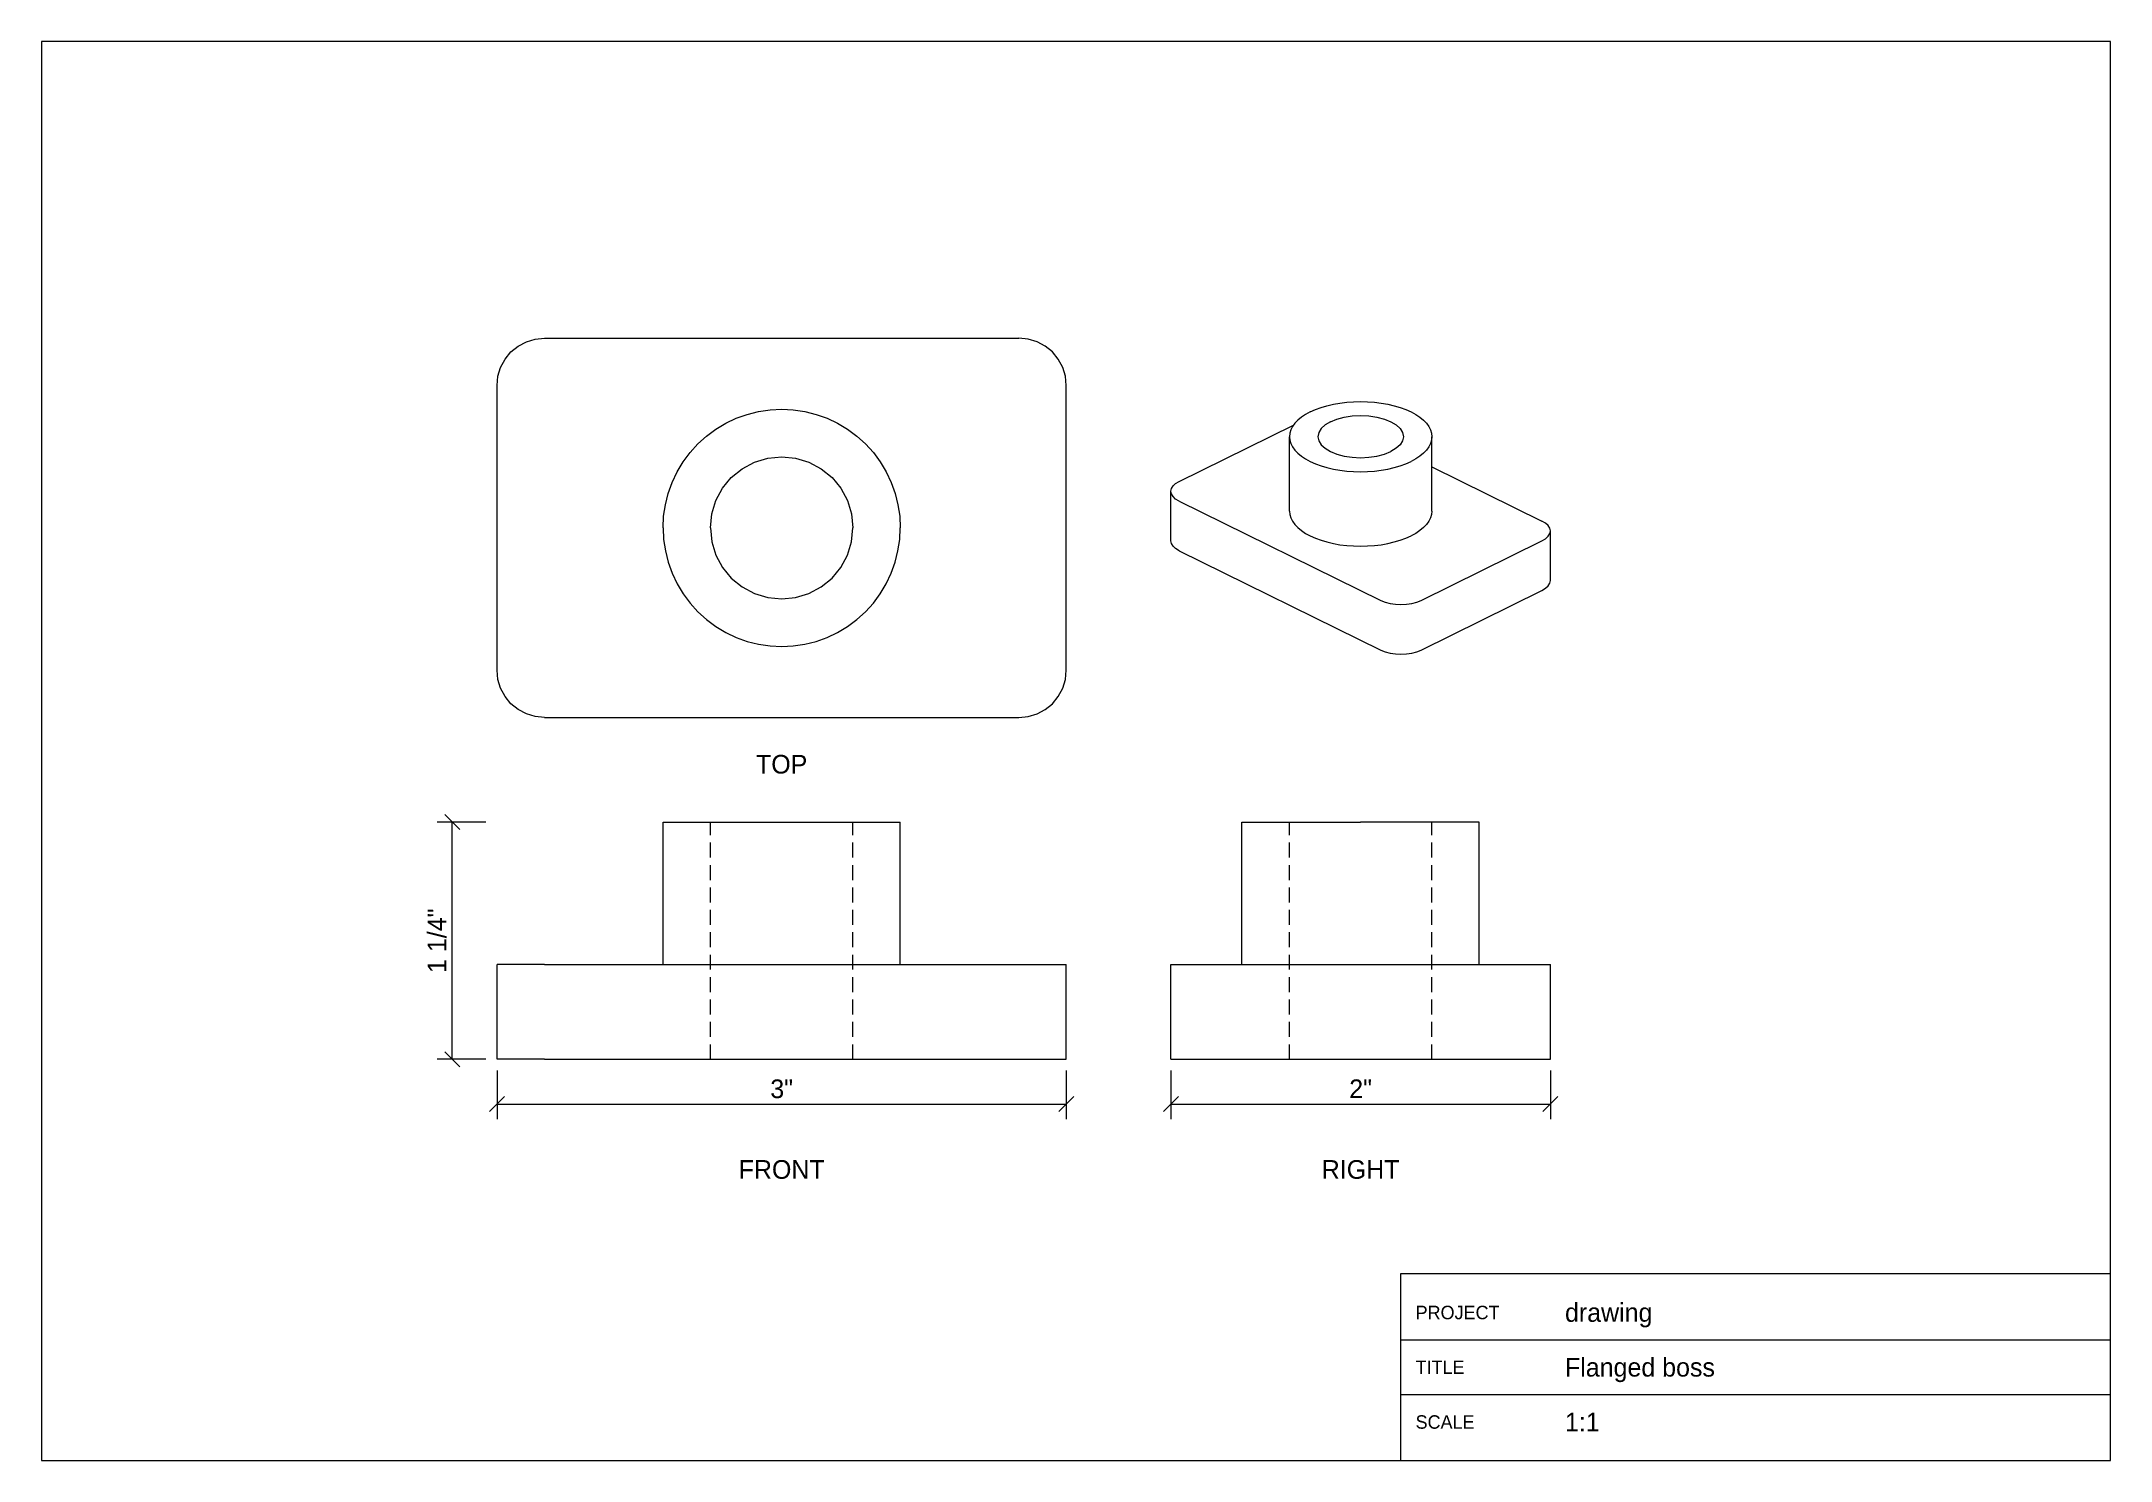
# Model space of a CAD drawing. Header units: millimetres. Extents: x 10 to 287, y 10 to 200.
import ezdxf
from ezdxf.enums import TextEntityAlignment as Align

# ---------------------------------------------------------------- set-up
doc = ezdxf.new("R2010")
doc.units = ezdxf.units.MM
doc.linetypes.add('HIDDEN', pattern=[3, 2, -1])
for name, color, linetype, lineweight in [('A-ANNO-DIMS', 7, 'CONTINUOUS', 0), ('A-ANNO-TEXT', 7, 'CONTINUOUS', 0), ('G-ANNO-TTLB', 7, 'CONTINUOUS', 0), ('M-VIEW', 7, 'CONTINUOUS', 0), ('M-VIEW-HIDD', 8, 'HIDDEN', 0)]:
    doc.layers.add(name, color=color, linetype=linetype, lineweight=lineweight)

msp = doc.modelspace()

# ---------------------------------------------------------------- linework, layer by layer
at = {"layer": 'A-ANNO-DIMS', "lineweight": 0}
for p, q in [((69.5, 95.48), (63, 95.48)), ((64, 96.48), (66, 94.48)), ((65, 63.73), (65, 95.48)), ((69.5, 63.73), (63, 63.73)), ((66, 62.73), (64, 64.73)), ((71, 62.23), (71, 55.73)), ((147.2, 62.23), (147.2, 55.73)), ((161.2, 62.23), (161.2, 55.73)), ((212, 62.23), (212, 55.73)), ((70, 56.73), (72, 58.73)), ((148.2, 58.73), (146.2, 56.73)), ((160.2, 56.73), (162.2, 58.73)), ((213, 58.73), (211, 56.73)), ((71, 57.73), (147.2, 57.73)), ((161.2, 57.73), (212, 57.73))]:
    msp.add_line(p, q, dxfattribs=at)
at = {"layer": 'G-ANNO-TTLB', "lineweight": 0}
for p, q in [((191.96, 26.17), (287, 26.17)), ((191.96, 18.83), (287, 18.83))]:
    msp.add_line(p, q, dxfattribs=at)
for points in [[(10, 10), (287, 10), (287, 200), (10, 200)], [(191.96, 10), (287, 10), (287, 35), (191.96, 35)]]:
    msp.add_lwpolyline(points, close=True, dxfattribs=at)
at = {"layer": 'M-VIEW', "lineweight": 0}
for p, q in [((77.35, 160.27), (140.85, 160.27)), ((71, 115.83), (71, 153.92)), ((147.2, 115.83), (147.2, 153.92)), ((162.32, 141.1), (177.61, 148.63)), ((177.06, 137.12), (177.06, 147.08)), ((196.14, 137.12), (196.14, 147.08)), ((196.14, 143.05), (210.88, 135.79)), ((161.2, 133.13), (161.2, 139.78)), ((162.32, 138.45), (189.3, 125.16)), ((194.69, 125.16), (210.88, 133.13)), ((212, 127.82), (212, 134.46)), ((162.32, 131.81), (189.3, 118.52)), ((194.69, 118.52), (210.88, 126.49)), ((77.35, 109.48), (140.85, 109.48)), ((93.23, 76.43), (93.23, 95.48)), ((93.23, 95.48), (124.98, 95.48)), ((124.98, 76.43), (124.98, 95.48)), ((170.72, 76.43), (170.72, 95.48)), ((170.72, 95.48), (186.6, 95.48)), ((202.47, 95.48), (186.6, 95.48)), ((202.47, 76.43), (202.47, 95.48)), ((71, 63.73), (71, 76.43)), ((77.35, 76.43), (71, 76.43)), ((77.35, 76.43), (140.85, 76.43)), ((140.85, 76.43), (147.2, 76.43)), ((147.2, 63.73), (147.2, 76.43)), ((161.2, 63.73), (161.2, 76.43)), ((161.2, 76.43), (167.55, 76.43)), ((167.55, 76.43), (205.65, 76.43)), ((205.65, 76.43), (212, 76.43)), ((212, 63.73), (212, 76.43)), ((77.35, 63.73), (71, 63.73)), ((77.35, 63.73), (140.85, 63.73)), ((140.85, 63.73), (147.2, 63.73)), ((161.2, 63.73), (167.55, 63.73)), ((167.55, 63.73), (205.65, 63.73)), ((205.65, 63.73), (212, 63.73))]:
    msp.add_line(p, q, dxfattribs=at)
for points in [[(71, 153.92), (71.12, 155.16), (71.48, 156.36), (72.07, 157.45), (72.86, 158.42), (73.82, 159.2), (74.92, 159.79), (76.11, 160.15), (77.35, 160.27)], [(147.2, 153.92), (147.08, 155.16), (146.72, 156.36), (146.13, 157.45), (145.34, 158.42), (144.38, 159.2), (143.28, 159.79), (142.09, 160.15), (140.85, 160.27)], [(93.23, 134.88), (93.3, 136.43), (93.53, 137.97), (93.91, 139.48), (94.43, 140.95), (95.1, 142.36), (95.9, 143.69), (96.83, 144.95), (97.87, 146.1), (99.03, 147.15), (100.28, 148.07), (101.62, 148.88), (103.02, 149.54), (104.49, 150.07), (106, 150.44), (107.54, 150.67), (109.1, 150.75), (110.66, 150.67), (112.2, 150.44), (113.71, 150.07), (115.18, 149.54), (116.58, 148.88), (117.92, 148.07), (119.17, 147.15), (120.33, 146.1), (121.37, 144.95), (122.3, 143.69), (123.1, 142.36), (123.77, 140.95), (124.29, 139.48), (124.67, 137.97), (124.9, 136.43), (124.98, 134.88)], [(179.85, 150.4), (179.23, 150.06), (178.67, 149.69), (178.19, 149.3), (177.79, 148.88), (177.47, 148.45), (177.24, 148), (177.11, 147.54), (177.06, 147.08), (177.11, 146.62), (177.24, 146.17), (177.47, 145.72), (177.79, 145.29), (178.19, 144.87), (178.67, 144.47), (179.23, 144.1), (179.85, 143.76), (180.55, 143.45), (181.3, 143.18), (182.1, 142.94), (182.95, 142.74), (183.83, 142.59), (184.74, 142.48), (185.67, 142.41), (186.6, 142.39), (187.53, 142.41), (188.46, 142.48), (189.37, 142.59), (190.25, 142.74), (191.1, 142.94), (191.9, 143.18), (192.65, 143.45), (193.35, 143.76)], [(179.85, 150.4), (180.55, 150.71), (181.3, 150.99), (182.1, 151.22), (182.95, 151.42), (183.83, 151.58), (184.74, 151.69), (185.67, 151.76), (186.6, 151.78), (187.53, 151.76), (188.46, 151.69), (189.37, 151.58), (190.25, 151.42), (191.1, 151.22), (191.9, 150.99), (192.65, 150.71), (193.35, 150.4), (193.97, 150.06), (194.53, 149.69), (195.01, 149.3), (195.41, 148.88), (195.73, 148.45), (195.96, 148), (196.09, 147.54), (196.14, 147.08), (196.09, 146.62), (195.96, 146.17), (195.73, 145.72), (195.41, 145.29), (195.01, 144.87), (194.53, 144.47), (193.97, 144.1), (193.35, 143.76)], [(182.55, 149.08), (183.42, 149.43), (184.41, 149.69), (185.48, 149.85), (186.6, 149.9), (187.72, 149.85), (188.79, 149.69), (189.78, 149.43), (190.65, 149.08), (191.36, 148.65), (191.89, 148.16), (192.21, 147.63), (192.32, 147.08), (192.21, 146.53), (191.89, 146), (191.36, 145.52), (190.65, 145.09)], [(182.55, 149.08), (181.84, 148.65), (181.31, 148.16), (180.99, 147.63), (180.88, 147.08), (180.99, 146.53), (181.31, 146), (181.84, 145.52), (182.55, 145.09), (183.42, 144.74), (184.41, 144.48), (185.48, 144.32), (186.6, 144.26), (187.72, 144.32), (188.79, 144.48), (189.78, 144.74), (190.65, 145.09)], [(99.58, 134.88), (99.76, 136.73), (100.3, 138.52), (101.18, 140.17), (102.36, 141.61), (103.81, 142.79), (105.45, 143.67), (107.24, 144.22), (109.1, 144.4), (110.96, 144.22), (112.75, 143.67), (114.39, 142.79), (115.84, 141.61), (117.02, 140.17), (117.9, 138.52), (118.44, 136.73), (118.62, 134.88)], [(162.32, 138.45), (161.84, 138.73), (161.49, 139.06), (161.27, 139.41), (161.2, 139.78), (161.27, 140.14), (161.49, 140.49), (161.84, 140.82), (162.32, 141.1)], [(177.06, 137.12), (177.11, 136.66), (177.24, 136.2), (177.47, 135.76), (177.79, 135.32), (178.19, 134.91), (178.67, 134.51), (179.23, 134.14), (179.85, 133.8), (180.55, 133.49), (181.3, 133.21), (182.1, 132.98), (182.95, 132.78), (183.83, 132.62), (184.74, 132.51), (185.67, 132.45), (186.6, 132.42), (187.53, 132.45), (188.46, 132.51), (189.37, 132.62), (190.25, 132.78), (191.1, 132.98), (191.9, 133.21), (192.65, 133.49), (193.35, 133.8)], [(196.14, 137.12), (196.09, 136.66), (195.96, 136.2), (195.73, 135.76), (195.41, 135.32), (195.01, 134.91), (194.53, 134.51), (193.97, 134.14), (193.35, 133.8)], [(210.88, 133.13), (211.36, 133.42), (211.71, 133.74), (211.93, 134.1), (212, 134.46), (211.93, 134.83), (211.71, 135.18), (211.36, 135.51), (210.88, 135.79)], [(93.23, 134.88), (93.3, 133.32), (93.53, 131.78), (93.91, 130.27), (94.43, 128.8), (95.1, 127.39), (95.9, 126.06), (96.83, 124.8), (97.87, 123.65), (99.03, 122.6), (100.28, 121.68), (101.62, 120.87), (103.02, 120.21), (104.49, 119.68), (106, 119.31), (107.54, 119.08), (109.1, 119), (110.66, 119.08), (112.2, 119.31), (113.71, 119.68), (115.18, 120.21), (116.58, 120.87), (117.92, 121.68), (119.17, 122.6), (120.33, 123.65), (121.37, 124.8), (122.3, 126.06), (123.1, 127.39), (123.77, 128.8), (124.29, 130.27), (124.67, 131.78), (124.9, 133.32), (124.98, 134.88)], [(99.58, 134.88), (99.76, 133.02), (100.3, 131.23), (101.18, 129.58), (102.36, 128.14), (103.81, 126.96), (105.45, 126.08), (107.24, 125.53), (109.1, 125.35), (110.96, 125.53), (112.75, 126.08), (114.39, 126.96), (115.84, 128.14), (117.02, 129.58), (117.9, 131.23), (118.44, 133.02), (118.62, 134.88)], [(162.32, 131.81), (161.84, 132.09), (161.49, 132.41), (161.27, 132.77), (161.2, 133.13), (161.2, 133.14)], [(210.88, 126.49), (211.36, 126.78), (211.71, 127.1), (211.93, 127.45), (212, 127.82), (212, 127.82)], [(189.3, 125.16), (189.88, 124.93), (190.54, 124.76), (191.25, 124.65), (192, 124.61), (192.74, 124.65), (193.46, 124.76), (194.12, 124.93), (194.69, 125.16)], [(189.3, 118.52), (189.88, 118.29), (190.54, 118.11), (191.25, 118.01), (192, 117.97), (192.74, 118.01), (193.46, 118.11), (194.12, 118.29), (194.69, 118.52)], [(77.35, 109.48), (76.11, 109.6), (74.92, 109.96), (73.82, 110.55), (72.86, 111.33), (72.07, 112.3), (71.48, 113.39), (71.12, 114.59), (71, 115.83)], [(140.85, 109.48), (142.09, 109.6), (143.28, 109.96), (144.38, 110.55), (145.34, 111.33), (146.13, 112.3), (146.72, 113.39), (147.08, 114.59), (147.2, 115.83)]]:
    msp.add_lwpolyline(points, dxfattribs=at)
at = {"layer": 'M-VIEW-HIDD', "lineweight": 0}
for p, q in [((99.58, 63.73), (99.58, 95.48)), ((118.62, 63.73), (118.62, 95.48)), ((177.07, 63.73), (177.07, 95.48)), ((196.12, 63.73), (196.12, 95.48))]:
    msp.add_line(p, q, dxfattribs=at)

# ---------------------------------------------------------------- texts
at = {"layer": 'A-ANNO-DIMS', "lineweight": 0}
msp.add_text('1 1/4"', height=2.5, rotation=90, dxfattribs=at).set_placement((62.95, 79.6), align=Align.MIDDLE_CENTER)
for s, p in [('3"', (109.1, 59.78)), ('2"', (186.6, 59.78))]:
    msp.add_text(s, height=2.5, dxfattribs=at).set_placement(p, align=Align.MIDDLE_CENTER)
at = {"layer": 'A-ANNO-TEXT', "lineweight": 0}
for s, p in [('TOP', (109.1, 104.48)), ('FRONT', (109.1, 50.23)), ('RIGHT', (186.6, 50.23))]:
    msp.add_text(s, height=2.5, dxfattribs=at).set_placement(p, align=Align.TOP_CENTER)
for s, height, p in [('PROJECT', 1.8, (193.96, 29.83)), ('drawing', 2.5, (213.96, 29.83)), ('TITLE', 1.8, (193.96, 22.5)), ('Flanged boss', 2.5, (213.96, 22.5)), ('SCALE', 1.8, (193.96, 15.17)), ('1:1', 2.5, (213.96, 15.17))]:
    msp.add_text(s, height=height, dxfattribs=at).set_placement(p, align=Align.MIDDLE_LEFT)

doc.saveas('drawing.dxf')
